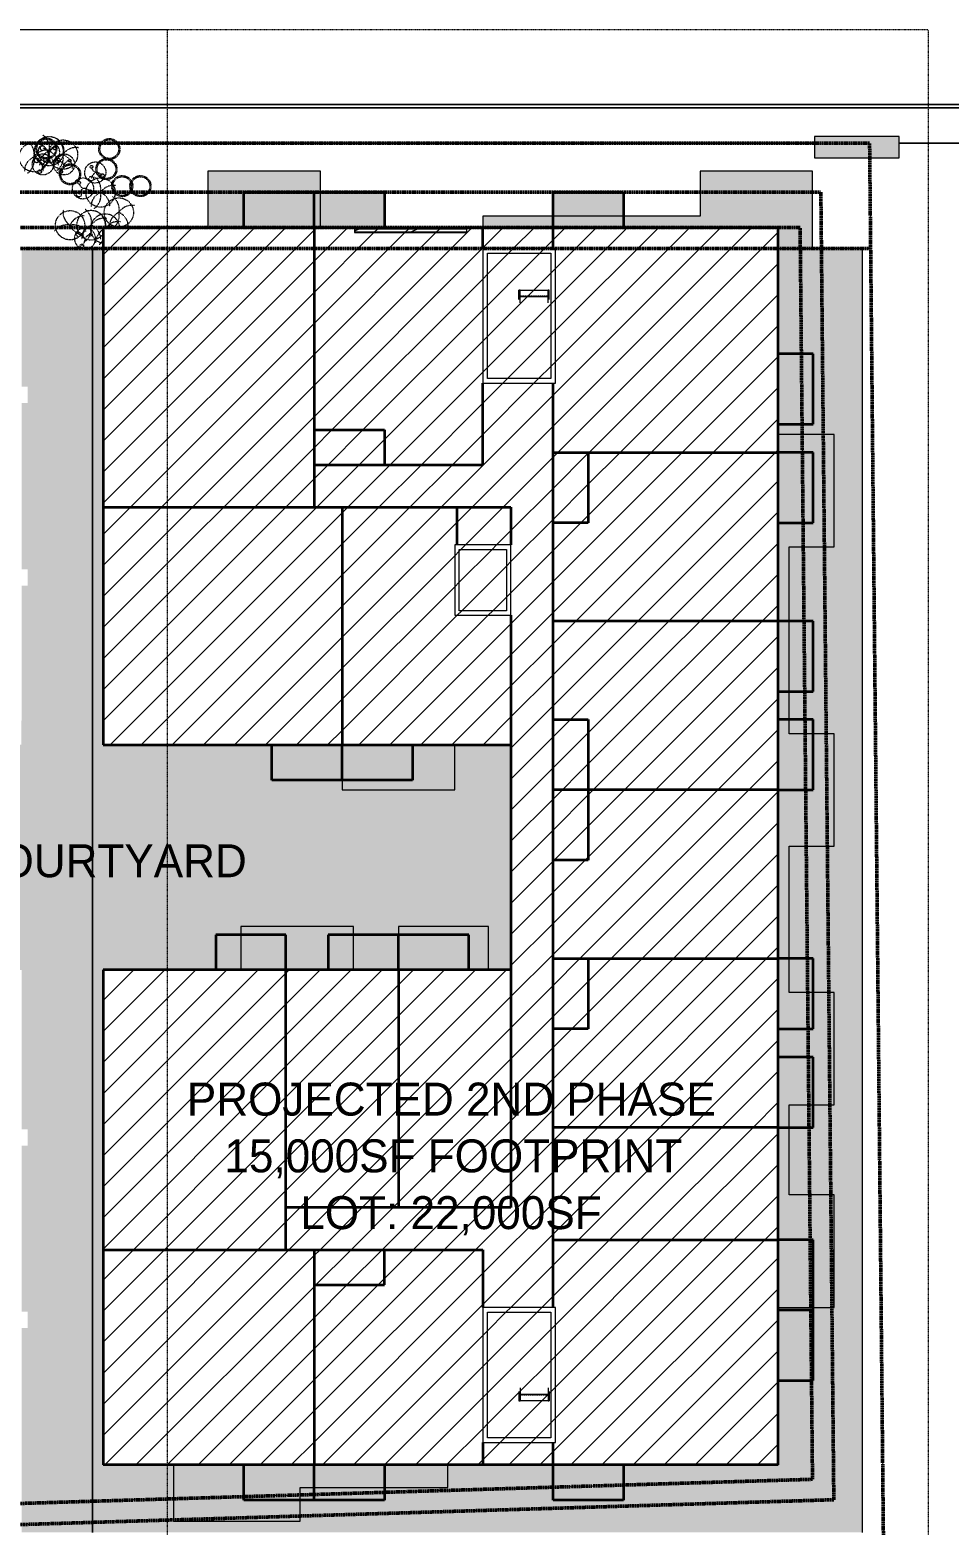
# Model space of a CAD drawing. Header units: inches. Extents: x -9418 to 110693, y 8585 to 209374.
# Drawn here: x -2048 to -479, y 9910 to 12462 of the extents above; entities that cross this region are included whole.
import ezdxf

# ---------------------------------------------------------------- set-up
doc = ezdxf.new("R2010")
doc.units = ezdxf.units.IN
doc.header["$MEASUREMENT"] = 0
for name, pattern in [('Aligning Line 1_8_', [0.25, 0.125, -0.125]), ('Dash_2_', [0.25, 0.125, -0.125]), ('Double Dash 3_8_', [1, 0.375, -0.125, 0.125, -0.125, 0.125, -0.125]), ('Overhead 1_16_', [0.101562, 0.0625, -0.039062])]:
    doc.linetypes.add(name, pattern=pattern)
for name, color, linetype, lineweight in [('0-1', 7, 'Continuous', 5), ('0-2', 253, 'Continuous', 9), ('A-ANNO-NOTE', 131, 'Continuous', 9), ('A-AREA-1', 250, 'Continuous', 35), ('A-AREA-PATT-1', 7, 'Continuous', 9), ('A-DETL-GENF-1', 7, 'Continuous', 9), ('A-DETL-GENF-HDLN-1', 253, 'Dash_2_', 9), ('A-DETL-WIDE', 214, 'Continuous', 15), ('A-FLOR', 192, 'Continuous', 9), ('A-FLOR-1', 192, 'Continuous', 5), ('A-WALL', 113, 'Continuous', 9), ('A-WALL-1', 113, 'Continuous', 15), ('A-WALL-PATT-3', 111, 'Continuous', 9), ('C-PROP-LINE', 91, 'Double Dash 3_8_', 50), ('C-TOPO', 7, 'Continuous', 9), ('G-ANNO-SYMB', 111, 'Aligning Line 1_8_', 9), ('G-ANNO-SYMB-1', 147, 'Aligning Line 1_8_', 9), ('G-ANNO-TEXT-1', 147, 'Continuous', 20), ('S-STRS', 31, 'Continuous', 9), ('S-STRS-1', 31, 'Overhead 1_16_', 9)]:
    doc.layers.add(name, color=color, linetype=linetype, lineweight=lineweight)
doc.styles.add('Century Gothic', font='ufonts.com_century-gothic.ttf', dxfattribs={"height": 56.25})
pattern_1 = [(45, (0, 0), (-26.5165, 26.5165), [])]

# ---------------------------------------------------------------- blocks, each defined once
blk = doc.blocks.new('yew 26768 - yew 26768-1276663-SITE PLAN - TOPO WITH IMAGERY')
at = {"layer": 'A-DETL-GENF-HDLN-1'}
for radius in [18, 16]:
    blk.add_circle((0, 0), radius, dxfattribs=at)
blk = doc.blocks.new('fountain grass 26747 - fountain grass 26747-V28-SITE PLAN - TOPO WITH IMAGERY')
at = {"layer": 'A-DETL-GENF-HDLN-1'}
for centre, radius, start, end in [((-25.6, 5.7), 26.2, 347.4534, 54.5466), ((0, 0), 25, 360, 326.1897), ((22.1, -14.1), 26.2, 80.4534, 147.5466), ((10, -24.2), 26.2, 112.4534, 179.5466), ((-25.6, -5.7), 26.2, 305.4534, 12.5466), ((-10, -24.2), 26.2, 0.4534, 67.5466), ((0, 0), 25, 351.1255, 360)]:
    blk.add_arc(centre, radius, start, end, dxfattribs=at)
blk = doc.blocks.new('fountain grass 26747 - fountain grass 26747-V29-SITE PLAN - TOPO WITH IMAGERY')
at = {"layer": 'A-DETL-GENF-HDLN-1'}
blk.add_circle((0, 0), 25, dxfattribs=at)
for centre, start, end in [((-25.6, 5.7), 347.4534, 54.5466), ((22.1, -14.1), 80.4534, 147.5466), ((10, -24.2), 112.4534, 179.5466), ((-25.6, -5.7), 310.1806, 12.5466), ((-10, -24.2), 0.4534, 67.5466)]:
    blk.add_arc(centre, 26.2, start, end, dxfattribs=at)
blk = doc.blocks.new('fountain grass 26747 - fountain grass 26747-1276659-SITE PLAN - TOPO WITH IMAGERY')
at = {"layer": 'A-DETL-GENF-HDLN-1'}
blk.add_circle((0, 0), 25, dxfattribs=at)
for centre, start, end in [((-25.6, 5.7), 347.4534, 54.5466), ((22.1, -14.1), 80.4534, 147.5466), ((10, -24.2), 112.4534, 179.5466), ((-25.6, -5.7), 305.4534, 12.5466), ((-10, -24.2), 0.4534, 67.5466)]:
    blk.add_arc(centre, 26.2, start, end, dxfattribs=at)
blk = doc.blocks.new('lupin 26755 - lupin 26755-V30-SITE PLAN - TOPO WITH IMAGERY')
at = {"layer": 'A-DETL-GENF-HDLN-1'}
for centre, radius in [((-10.5, 6.9), 4), ((9.7, 6.6), 2.39), ((-5.4, -12.3), 3)]:
    blk.add_circle(centre, radius, dxfattribs=at)
for centre, radius, start, end in [((0, 0), 18, 360, 256.5297), ((-13.6, -9.9), 16.8, 36.0514, 77.9486), ((15.4, -10.2), 18.5, 111.6663, 146.3337), ((-12.1, -1.5), 12.2, 300.9755, 7.1395), ((0, 0), 18, 283.8552, 360)]:
    blk.add_arc(centre, radius, start, end, dxfattribs=at)
blk = doc.blocks.new('fountain grass 26747 - fountain grass 26747-V31-SITE PLAN - TOPO WITH IMAGERY')
at = {"layer": 'A-DETL-GENF-HDLN-1'}
for centre, radius, start, end in [((-25.6, 5.7), 26.2, 352.1026, 54.5466), ((0, 0), 25, 4.992, 262.2193), ((22.1, -14.1), 26.2, 80.4534, 141.1246), ((10, -24.2), 26.2, 121.2871, 179.5466), ((-25.6, -5.7), 26.2, 305.4534, 327.8178)]:
    blk.add_arc(centre, radius, start, end, dxfattribs=at)
blk = doc.blocks.new('lupin 26755 - lupin 26755-1276655-SITE PLAN - TOPO WITH IMAGERY')
at = {"layer": 'A-DETL-GENF-HDLN-1'}
for centre, radius in [((0, 0), 18), ((-10.5, 6.9), 4), ((9.7, 6.6), 2.39), ((-5.4, -12.3), 3)]:
    blk.add_circle(centre, radius, dxfattribs=at)
for centre, radius, start, end in [((-13.6, -9.9), 16.8, 36.0514, 77.9486), ((15.4, -10.2), 18.5, 111.6663, 146.3337), ((-12.1, -1.5), 12.2, 300.9755, 7.1395)]:
    blk.add_arc(centre, radius, start, end, dxfattribs=at)
blk = doc.blocks.new('1750 Ox - Topography_rvt-1-SITE PLAN - TOPO WITH IMAGERY')
at = {"layer": 'C-TOPO'}
for p, q in [((-2297.1, 12328.6), (-1835.7, 12328.6)), ((-1835.7, 12328.6), (-2297.1, 12328.6)), ((-1835.5, 12334.6), (-2295.5, 12334.6)), ((-2295.5, 12334.6), (-1835.5, 12334.6)), ((-1835.7, 12328.6), (-1566.7, 12328.6)), ((-1566.7, 12328.6), (-1835.7, 12328.6)), ((-1567.3, 12334.6), (-1835.5, 12334.6)), ((-1835.5, 12334.6), (-1567.3, 12334.6)), ((-1368.9, 12334.6), (-1567.3, 12334.6)), ((-1567.3, 12334.6), (-1368.9, 12334.6)), ((-1566.7, 12328.6), (-1367.7, 12328.6)), ((-1367.7, 12328.6), (-1566.7, 12328.6)), ((-1319.5, 12334.6), (-1368.9, 12334.6)), ((-1368.9, 12334.6), (-1319.5, 12334.6)), ((-1367.7, 12328.6), (-1318.9, 12328.6)), ((-1318.9, 12328.6), (-1367.7, 12328.6)), ((-793.4, 12334.6), (-1319.5, 12334.6)), ((-1319.5, 12334.6), (-793.4, 12334.6)), ((-1318.9, 12328.6), (-791.3, 12328.6)), ((-791.3, 12328.6), (-1318.9, 12328.6)), ((-638.4, 12334.6), (-793.4, 12334.6)), ((-793.4, 12334.6), (-638.4, 12334.6)), ((-791.3, 12328.6), (-639, 12328.6)), ((-639, 12328.6), (-791.3, 12328.6)), ((-639, 12328.6), (-608.7, 12328.6)), ((-608.7, 12328.6), (-639, 12328.6)), ((-607.5, 12334.6), (-638.4, 12334.6)), ((-638.4, 12334.6), (-607.5, 12334.6)), ((-608.7, 12328.6), (-189.4, 12328.6)), ((-189.4, 12328.6), (-608.7, 12328.6)), ((-189.2, 12334.6), (-607.5, 12334.6)), ((-607.5, 12334.6), (-189.2, 12334.6)), ((-1837.6, 12268.6), (-2313.1, 12268.6)), ((-2313.1, 12268.6), (-1837.6, 12268.6)), ((-1560.4, 12268.6), (-1837.6, 12268.6)), ((-1837.6, 12268.6), (-1560.4, 12268.6)), ((-1355.3, 12268.6), (-1560.4, 12268.6)), ((-1560.4, 12268.6), (-1355.3, 12268.6)), ((-1313.5, 12268.6), (-1355.3, 12268.6)), ((-1355.3, 12268.6), (-1313.5, 12268.6)), ((-770.5, 12268.6), (-1313.5, 12268.6)), ((-1313.5, 12268.6), (-770.5, 12268.6)), ((-708.3, 12268.6), (-770.5, 12268.6)), ((-770.5, 12268.6), (-708.3, 12268.6)), ((-190.7, 12268.6), (-564.3, 12268.6)), ((-564.3, 12268.6), (-190.7, 12268.6))]:
    blk.add_line(p, q, dxfattribs=at)
at = {"layer": '0-2'}
for name, p in [('fountain grass 26747 - fountain grass 26747-1276659-SITE PLAN - TOPO WITH IMAGERY', (-2015, 12254.8)), ('yew 26768 - yew 26768-1276663-SITE PLAN - TOPO WITH IMAGERY', (-2019.8, 12259.3)), ('fountain grass 26747 - fountain grass 26747-1276659-SITE PLAN - TOPO WITH IMAGERY', (-1991.3, 12248.9)), ('yew 26768 - yew 26768-1276663-SITE PLAN - TOPO WITH IMAGERY', (-1912.2, 12258.3)), ('fountain grass 26747 - fountain grass 26747-1276659-SITE PLAN - TOPO WITH IMAGERY', (-2041.1, 12244.5)), ('lupin 26755 - lupin 26755-1276655-SITE PLAN - TOPO WITH IMAGERY', (-2025.7, 12232.1)), ('lupin 26755 - lupin 26755-1276655-SITE PLAN - TOPO WITH IMAGERY', (-2015.4, 12252.9)), ('lupin 26755 - lupin 26755-1276655-SITE PLAN - TOPO WITH IMAGERY', (-1989.7, 12232.1)), ('yew 26768 - yew 26768-1276663-SITE PLAN - TOPO WITH IMAGERY', (-1917.2, 12224.1)), ('fountain grass 26747 - fountain grass 26747-1276659-SITE PLAN - TOPO WITH IMAGERY', (-1927.3, 12184.2)), ('yew 26768 - yew 26768-1276663-SITE PLAN - TOPO WITH IMAGERY', (-1890.2, 12195.1)), ('yew 26768 - yew 26768-1276663-SITE PLAN - TOPO WITH IMAGERY', (-1859.2, 12195.1)), ('fountain grass 26747 - fountain grass 26747-V29-SITE PLAN - TOPO WITH IMAGERY', (-1896, 12150.1)), ('fountain grass 26747 - fountain grass 26747-V28-SITE PLAN - TOPO WITH IMAGERY', (-1943.1, 12128.3)), ('fountain grass 26747 - fountain grass 26747-V31-SITE PLAN - TOPO WITH IMAGERY', (-1919.4, 12122.5)), ('lupin 26755 - lupin 26755-V30-SITE PLAN - TOPO WITH IMAGERY', (-1953.8, 12105.7))]:
    blk.add_blockref(name, p, dxfattribs=at)
at = {"layer": '0-2', "rotation": 90}
for name, p in [('yew 26768 - yew 26768-1276663-SITE PLAN - TOPO WITH IMAGERY', (-1979.2, 12215.2)), ('lupin 26755 - lupin 26755-1276655-SITE PLAN - TOPO WITH IMAGERY', (-1936.2, 12218.4)), ('lupin 26755 - lupin 26755-1276655-SITE PLAN - TOPO WITH IMAGERY', (-1957.2, 12191.1)), ('fountain grass 26747 - fountain grass 26747-1276659-SITE PLAN - TOPO WITH IMAGERY', (-1979.2, 12128.3))]:
    blk.add_blockref(name, p, dxfattribs=at)
blk = doc.blocks.new('1750 Ox - 2nd Phase_rvt-1-SITE PLAN - TOPO WITH IMAGERY')
at = {"layer": 'A-AREA-PATT-1'}
for points in [[(-1495.6, 12124.6), (-1442.7, 12124.6), (-1442.7, 12184.6), (-1562.7, 12184.6), (-1562.7, 12124.6), (-1540.4, 12124.6)], [(-1050.9, 12124.6), (-1034.7, 12124.6), (-1034.7, 12184.6), (-1154.7, 12184.6), (-1154.7, 12124.6)], [(-770.7, 11620.6), (-710.7, 11620.6), (-710.7, 11740.6), (-770.7, 11740.6), (-770.7, 11645.5)], [(-713.4, 11164.6), (-710.7, 11164.6), (-710.7, 11284.6), (-770.7, 11284.6), (-770.7, 11164.6), (-751.7, 11164.6)], [(-1514.7, 11181.4), (-1394.7, 11181.4), (-1394.7, 11241.4), (-1514.7, 11241.4)], [(-1538.7, 10857.4), (-1418.7, 10857.4), (-1418.7, 10917.4), (-1538.7, 10917.4), (-1538.7, 10906.3)], [(-757.8, 10588.6), (-710.7, 10588.6), (-710.7, 10708.6), (-770.7, 10708.6), (-770.7, 10588.6), (-759.2, 10588.6)], [(-710.7, 10156.6), (-710.7, 10276.6), (-770.7, 10276.6), (-770.7, 10156.6), (-751.7, 10156.6)], [(-1533.5, 9952.6), (-1442.7, 9952.6), (-1442.7, 10012.6), (-1562.7, 10012.6), (-1562.7, 9952.6)]]:
    blk.add_hatch(color=256, dxfattribs=at).paths.add_polyline_path(points, flags=0)
at = {"layer": 'A-FLOR-1'}
h = blk.add_hatch(color=256, dxfattribs=at)
h.paths.add_polyline_path([(-1802.7, 9916.4), (-1586.7, 9916.4), (-1586.7, 9974.2), (-1562.7, 9974.2), (-1562.7, 10012.6), (-1802.7, 10012.6), (-1802.7, 9974.2)], flags=0)
h.paths.add_polyline_path([(-1442.7, 9974.2), (-1334.3, 9974.2), (-1334.3, 10012.6), (-1442.7, 10012.6)], flags=0)
h.paths.add_polyline_path([(-770.7, 10281.4), (-674.9, 10281.4), (-674.9, 10473.4), (-751.7, 10473.4), (-751.7, 10588.6), (-770.7, 10588.6), (-770.7, 10396.6)], flags=0)
h.paths.add_polyline_path([(-710.7, 10627), (-674.9, 10627), (-674.9, 10819), (-751.7, 10819), (-751.7, 11068.4), (-674.9, 11068.4), (-674.9, 11260.4), (-710.7, 11260.4), (-710.7, 11164.6), (-770.7, 11164.6), (-770.7, 10708.6), (-710.7, 10708.6)], flags=0)
h.paths.add_polyline_path([(-1418.7, 10857.4), (-1265.1, 10857.4), (-1265.1, 10931.7), (-1418.7, 10931.7), (-1418.7, 10917.4)], flags=0)
h.paths.add_polyline_path([(-1610.7, 10857.4), (-1538.7, 10857.4), (-1538.7, 10917.4), (-1495.5, 10917.4), (-1495.5, 10931.7), (-1687.5, 10931.7), (-1687.5, 10857.4), (-1622.1, 10857.4)], flags=0)
h.paths.add_polyline_path([(-1514.7, 11164.6), (-1322.7, 11164.6), (-1322.7, 11241.4), (-1394.7, 11241.4), (-1394.7, 11181.4), (-1514.7, 11181.4), (-1514.7, 11176.4)], flags=0)
h.paths.add_polyline_path([(-751.7, 11284.6), (-751.7, 11579.2), (-674.9, 11579.2), (-674.9, 11771.2), (-770.7, 11771.2), (-770.7, 11740.6), (-710.7, 11740.6), (-710.7, 11620.6), (-770.7, 11620.6), (-770.7, 11284.6), (-754.3, 11284.6)], flags=0)
h.paths.add_polyline_path([(-770.7, 12088.6), (-711.9, 12088.6), (-711.9, 12220.4), (-903.9, 12220.4), (-903.9, 12143.6), (-1034.7, 12143.6), (-1034.7, 12124.6), (-770.7, 12124.6), (-770.7, 12105.4)], flags=0)
h.paths.add_polyline_path([(-1562.7, 12124.6), (-1562.7, 12184.6), (-1551.9, 12184.6), (-1551.9, 12220.4), (-1743.9, 12220.4), (-1743.9, 12124.6), (-1604.4, 12124.6)], flags=0)
h.paths.add_polyline_path([(-1274.7, 12124.6), (-1154.7, 12124.6), (-1154.7, 12143.6), (-1274.7, 12143.6)], flags=0)
blk.add_hatch(color=256, dxfattribs=at).paths.add_polyline_path([(-1909.1, 9897.4), (-626.7, 9897.4), (-626.7, 12088.6), (-770.7, 12088.6), (-770.7, 11771.2), (-674.9, 11771.2), (-674.9, 11579.2), (-751.7, 11579.2), (-751.7, 11284.6), (-710.7, 11284.6), (-710.7, 11260.4), (-674.9, 11260.4), (-674.9, 11068.4), (-751.7, 11068.4), (-751.7, 10819), (-674.9, 10819), (-674.9, 10627), (-710.7, 10627), (-710.7, 10588.6), (-751.7, 10588.6), (-751.7, 10473.4), (-674.9, 10473.4), (-674.9, 10281.4), (-770.7, 10281.4), (-770.7, 10276.6), (-710.7, 10276.6), (-710.7, 10156.6), (-770.7, 10156.6), (-770.7, 10012.6), (-1334.3, 10012.6), (-1334.3, 9974.2), (-1442.7, 9974.2), (-1442.7, 9952.6), (-1562.7, 9952.6), (-1562.7, 9974.2), (-1586.7, 9974.2), (-1586.7, 9916.4), (-1802.7, 9916.4), (-1802.7, 10012.6), (-1922.7, 10012.6), (-1922.7, 10857.4), (-1687.5, 10857.4), (-1687.5, 10931.7), (-1495.5, 10931.7), (-1495.5, 10917.4), (-1418.7, 10917.4), (-1418.7, 10931.7), (-1265.1, 10931.7), (-1265.1, 10857.4), (-1226.7, 10857.4), (-1226.7, 11241.4), (-1322.7, 11241.4), (-1322.7, 11164.6), (-1514.7, 11164.6), (-1514.7, 11241.4), (-1922.7, 11241.4), (-1922.7, 12088.6), (-1941.2, 12088.6), (-1941.2, 9897.4), (-1922.7, 9897.4)], flags=0)
at = {"layer": 'A-AREA-1'}
for p, q in [((-1682.7, 12184.6), (-1562.7, 12184.6)), ((-1682.7, 12124.6), (-1682.7, 12184.6)), ((-1562.7, 12184.6), (-1442.7, 12184.6)), ((-1562.7, 12124.6), (-1562.7, 12184.6)), ((-1442.7, 12184.6), (-1442.7, 12124.6)), ((-1154.7, 12184.6), (-1034.7, 12184.6)), ((-1154.7, 12124.6), (-1154.7, 12184.6)), ((-1034.7, 12184.6), (-1034.7, 12124.6)), ((-1922.7, 12124.6), (-1493.5, 12124.6)), ((-1922.7, 12124.6), (-1922.7, 11241.4)), ((-1562.7, 12124.6), (-1562.7, 11647)), ((-1301.9, 12124.6), (-770.7, 12124.6)), ((-1274.7, 12088.6), (-1274.7, 12124.6)), ((-1274.7, 12088.6), (-1274.7, 12124.6)), ((-1154.7, 12088.6), (-1154.7, 12124.6)), ((-770.7, 10012.6), (-770.7, 12124.6)), ((-710.7, 11908.6), (-770.7, 11908.6)), ((-710.7, 11788.6), (-710.7, 11908.6)), ((-1274.7, 11740.6), (-1274.7, 11858.6)), ((-1274.7, 11719), (-1274.7, 11858.6)), ((-1154.7, 10281), (-1154.7, 11858.6)), ((-1562.7, 11779), (-1442.7, 11779)), ((-1442.7, 11779), (-1442.7, 11719)), ((-770.7, 11788.6), (-710.7, 11788.6)), ((-1154.7, 11740.6), (-1094.7, 11740.6)), ((-1154.7, 11740.6), (-770.7, 11740.6)), ((-1094.7, 11740.6), (-1094.7, 11620.6)), ((-710.7, 11740.6), (-770.7, 11740.6)), ((-710.7, 11620.6), (-710.7, 11740.6)), ((-1274.7, 11719), (-1562.7, 11719)), ((-1922.7, 11647), (-1226.7, 11647)), ((-1514.7, 11647), (-1514.7, 11241.4)), ((-1318.9, 11647), (-1318.9, 11582.6)), ((-1226.7, 11647), (-1226.7, 11582.6)), ((-1094.7, 11620.6), (-1154.7, 11620.6)), ((-770.7, 11620.6), (-710.7, 11620.6)), ((-1226.7, 11462.6), (-1226.7, 10451.8)), ((-770.7, 11452.6), (-1154.7, 11452.6)), ((-710.7, 11452.6), (-770.7, 11452.6)), ((-710.7, 11332.6), (-710.7, 11452.6)), ((-770.7, 11332.6), (-710.7, 11332.6)), ((-1154.7, 11284.6), (-1094.7, 11284.6)), ((-1094.7, 11284.6), (-1094.7, 11164.6)), ((-710.7, 11284.6), (-770.7, 11284.6)), ((-710.7, 11164.6), (-710.7, 11284.6)), ((-1922.7, 11241.4), (-1226.7, 11241.4)), ((-1634.7, 11181.4), (-1634.7, 11241.4)), ((-1514.7, 11181.4), (-1514.7, 11241.4)), ((-1394.7, 11241.4), (-1394.7, 11181.4)), ((-1514.7, 11181.4), (-1634.7, 11181.4)), ((-1394.7, 11181.4), (-1514.7, 11181.4)), ((-1094.7, 11164.6), (-1154.7, 11164.6)), ((-770.7, 11164.6), (-1154.7, 11164.6)), ((-1094.7, 11164.6), (-1094.7, 11044.6)), ((-770.7, 11164.6), (-710.7, 11164.6)), ((-1094.7, 11044.6), (-1154.7, 11044.6)), ((-1730.7, 10917.4), (-1730.7, 10857.4)), ((-1610.7, 10917.4), (-1730.7, 10917.4)), ((-1610.7, 10857.4), (-1610.7, 10917.4)), ((-1538.7, 10917.4), (-1538.7, 10857.4)), ((-1418.7, 10917.4), (-1538.7, 10917.4)), ((-1298.7, 10917.4), (-1418.7, 10917.4)), ((-1418.7, 10857.4), (-1418.7, 10917.4)), ((-1298.7, 10857.4), (-1298.7, 10917.4)), ((-1154.7, 10876.6), (-1094.7, 10876.6)), ((-1154.7, 10876.6), (-770.7, 10876.6)), ((-1094.7, 10876.6), (-1094.7, 10756.6)), ((-710.7, 10876.6), (-770.7, 10876.6)), ((-710.7, 10756.6), (-710.7, 10876.6)), ((-1226.7, 10857.4), (-1922.7, 10857.4)), ((-1922.7, 10857.4), (-1922.7, 10012.6)), ((-1610.7, 10379.8), (-1610.7, 10857.4)), ((-1418.7, 10857.4), (-1418.7, 10451.8)), ((-1094.7, 10756.6), (-1154.7, 10756.6)), ((-770.7, 10756.6), (-710.7, 10756.6)), ((-710.7, 10708.6), (-770.7, 10708.6)), ((-710.7, 10588.6), (-710.7, 10708.6)), ((-770.7, 10588.6), (-1154.7, 10588.6)), ((-770.7, 10588.6), (-710.7, 10588.6)), ((-1226.7, 10451.8), (-1610.7, 10451.8)), ((-1154.7, 10396.6), (-770.7, 10396.6)), ((-710.7, 10396.6), (-770.7, 10396.6)), ((-710.7, 10276.6), (-710.7, 10396.6)), ((-1922.7, 10379.8), (-1274.7, 10379.8)), ((-1562.7, 10379.8), (-1562.7, 10012.6)), ((-1442.7, 10319.8), (-1442.7, 10379.8)), ((-1274.7, 10379.8), (-1274.7, 10281)), ((-1562.7, 10319.8), (-1442.7, 10319.8)), ((-710.7, 10276.6), (-770.7, 10276.6)), ((-710.7, 10156.6), (-710.7, 10276.6)), ((-770.7, 10156.6), (-710.7, 10156.6)), ((-1274.7, 10051), (-1274.7, 10012.6)), ((-1154.7, 10012.6), (-1154.7, 10051)), ((-770.7, 10012.6), (-1922.7, 10012.6)), ((-1682.7, 9952.6), (-1682.7, 10012.6)), ((-1562.7, 9952.6), (-1562.7, 10012.6)), ((-1442.7, 10012.6), (-1442.7, 9952.6)), ((-1154.7, 9952.6), (-1154.7, 10012.6)), ((-1034.7, 10012.6), (-1034.7, 9952.6)), ((-1562.7, 9952.6), (-1682.7, 9952.6)), ((-1442.7, 9952.6), (-1562.7, 9952.6)), ((-1034.7, 9952.6), (-1154.7, 9952.6))]:
    blk.add_line(p, q, dxfattribs=at)
at = {"layer": 'A-FLOR'}
for p, q in [((-1551.9, 12220.4), (-1743.9, 12220.4)), ((-1743.9, 12220.4), (-1743.9, 12124.6)), ((-1551.9, 12124.6), (-1551.9, 12220.4)), ((-711.9, 12220.4), (-903.9, 12220.4)), ((-903.9, 12220.4), (-903.9, 12143.6)), ((-711.9, 12088.6), (-711.9, 12220.4)), ((-1493.5, 12124.6), (-1922.7, 12124.6)), ((-1922.7, 12124.6), (-1922.7, 11241.4)), ((-770.7, 12124.6), (-1301.9, 12124.6)), ((-903.9, 12143.6), (-1274.7, 12143.6)), ((-1274.7, 12143.6), (-1274.7, 12124.6)), ((-770.7, 10012.6), (-770.7, 12124.6)), ((-1922.7, 12088.6), (-1941.2, 12088.6)), ((-1941.2, 12088.6), (-1941.2, 9897.4)), ((-770.7, 12088.6), (-711.9, 12088.6)), ((-626.7, 12088.6), (-711.9, 12088.6)), ((-626.7, 9897.4), (-626.7, 12088.6)), ((-674.9, 11771.2), (-770.7, 11771.2)), ((-674.9, 11579.2), (-674.9, 11771.2)), ((-751.7, 11260.4), (-751.7, 11579.2)), ((-751.7, 11579.2), (-674.9, 11579.2)), ((-674.9, 11260.4), (-751.7, 11260.4)), ((-674.9, 11068.4), (-674.9, 11260.4)), ((-1922.7, 11241.4), (-1226.7, 11241.4)), ((-1514.7, 11241.4), (-1514.7, 11164.6)), ((-1322.7, 11164.6), (-1322.7, 11241.4)), ((-1226.7, 11241.4), (-1226.7, 10857.4)), ((-1514.7, 11164.6), (-1322.7, 11164.6)), ((-751.7, 10819), (-751.7, 11068.4)), ((-751.7, 11068.4), (-674.9, 11068.4)), ((-1495.5, 10931.7), (-1687.5, 10931.7)), ((-1687.5, 10931.7), (-1687.5, 10857.4)), ((-1495.5, 10857.4), (-1495.5, 10931.7)), ((-1265.1, 10931.7), (-1418.7, 10931.7)), ((-1418.7, 10931.7), (-1418.7, 10857.4)), ((-1265.1, 10857.4), (-1265.1, 10931.7)), ((-1226.7, 10857.4), (-1922.7, 10857.4)), ((-1922.7, 10857.4), (-1922.7, 10012.6)), ((-674.9, 10819), (-751.7, 10819)), ((-674.9, 10627), (-674.9, 10819)), ((-751.7, 10473.4), (-751.7, 10627)), ((-751.7, 10627), (-674.9, 10627)), ((-674.9, 10473.4), (-751.7, 10473.4)), ((-674.9, 10281.4), (-674.9, 10473.4)), ((-770.7, 10281.4), (-674.9, 10281.4)), ((-1922.7, 10012.6), (-770.7, 10012.6)), ((-1802.7, 10012.6), (-1802.7, 9916.4)), ((-1334.3, 9974.2), (-1334.3, 10012.6)), ((-1586.7, 9916.4), (-1586.7, 9974.2)), ((-1586.7, 9974.2), (-1334.3, 9974.2)), ((-1802.7, 9916.4), (-1586.7, 9916.4))]:
    blk.add_line(p, q, dxfattribs=at)
at = {"layer": 'A-WALL-1'}
for p, q in [((-1150.7, 12088.6), (-1274.7, 12088.6)), ((-1274.7, 12088.6), (-1274.7, 12080.6)), ((-1274.7, 12080.6), (-1274.7, 11858.6)), ((-1266.7, 12080.6), (-1158.7, 12080.6)), ((-1266.7, 11866.6), (-1266.7, 12080.6)), ((-1158.7, 12080.6), (-1158.7, 11866.6)), ((-1150.7, 12080.6), (-1150.7, 12088.6)), ((-1150.7, 11866.6), (-1150.7, 12080.6)), ((-1158.7, 11866.6), (-1266.7, 11866.6)), ((-1150.7, 11858.6), (-1150.7, 11866.6)), ((-1274.7, 11858.6), (-1266.7, 11858.6)), ((-1266.7, 11858.6), (-1150.7, 11858.6)), ((-1226.7, 11582.6), (-1322.7, 11582.6)), ((-1322.7, 11582.6), (-1322.7, 11575)), ((-1322.7, 11575), (-1322.7, 11470.2)), ((-1315.1, 11575), (-1234.3, 11575)), ((-1315.1, 11470.2), (-1315.1, 11575)), ((-1234.3, 11575), (-1234.3, 11470.2)), ((-1226.7, 11575), (-1226.7, 11582.6)), ((-1226.7, 11462.6), (-1226.7, 11575)), ((-1322.7, 11470.2), (-1322.7, 11462.6)), ((-1322.7, 11462.6), (-1234.3, 11462.6)), ((-1234.3, 11470.2), (-1315.1, 11470.2)), ((-1234.3, 11462.6), (-1226.7, 11462.6)), ((-1274.7, 10281), (-1274.7, 10059)), ((-1266.7, 10281), (-1274.7, 10281)), ((-1150.7, 10281), (-1266.7, 10281)), ((-1266.7, 10059), (-1266.7, 10273)), ((-1266.7, 10273), (-1158.7, 10273)), ((-1158.7, 10273), (-1158.7, 10059)), ((-1150.7, 10273), (-1150.7, 10281)), ((-1150.7, 10059), (-1150.7, 10273)), ((-1274.7, 10059), (-1274.7, 10051)), ((-1158.7, 10059), (-1266.7, 10059)), ((-1150.7, 10051), (-1150.7, 10059)), ((-1274.7, 10051), (-1150.7, 10051))]:
    blk.add_line(p, q, dxfattribs=at)
at = {"layer": 'S-STRS'}
for p, q in [((-1211.2, 12017.8), (-1213.2, 12017.8)), ((-1213.2, 12001.8), (-1213.2, 12017.8)), ((-1211.2, 12006.8), (-1211.2, 12017.8)), ((-1211.2, 12017.8), (-1163.2, 12017.8)), ((-1211.2, 11995.8), (-1211.2, 12006.8)), ((-1211.2, 12006.8), (-1163.2, 12006.8)), ((-1161.2, 12017.8), (-1163.2, 12017.8)), ((-1163.2, 12006.8), (-1163.2, 12017.8)), ((-1163.2, 11995.8), (-1163.2, 12006.8)), ((-1161.2, 12001.8), (-1161.2, 12017.8)), ((-1213.2, 10137.8), (-1213.2, 10121.8)), ((-1211.2, 10143.8), (-1211.2, 10132.8)), ((-1211.2, 10132.8), (-1211.2, 10121.8)), ((-1163.2, 10132.8), (-1211.2, 10132.8)), ((-1163.2, 10143.8), (-1163.2, 10132.8)), ((-1163.2, 10132.8), (-1163.2, 10121.8)), ((-1161.2, 10137.8), (-1161.2, 10121.8)), ((-1213.2, 10121.8), (-1211.2, 10121.8)), ((-1163.2, 10121.8), (-1211.2, 10121.8)), ((-1163.2, 10121.8), (-1161.2, 10121.8))]:
    blk.add_line(p, q, dxfattribs=at)
at = {"layer": 'S-STRS-1'}
for p, q in [((-1211.2, 12007.8), (-1163.2, 12007.8)), ((-1163.2, 10131.8), (-1211.2, 10131.8))]:
    blk.add_line(p, q, dxfattribs=at)
blk = doc.blocks.new('1750 Ox - Unit Layouts_rvt-1-SITE PLAN - TOPO WITH IMAGERY')
at = {"layer": 'G-ANNO-SYMB-1'}
for q in [(-4244.8, 12461.7), (-1813.5, 9706.2)]:
    blk.add_line((-1813.5, 12461.7), q, dxfattribs=at)
blk = doc.blocks.new('Family - ___-1749192-SITE PLAN - TOPO WITH IMAGERY')
at = {"layer": 'C-PROP-LINE'}
for p, q in [((-3990.8, 12268.6), (-614.5, 12268.6)), ((-3990.8, 12268.6), (-3986.6, 9768)), ((-614.5, 12268.6), (-590.8, 9871.7)), ((-3930.7, 12184.6), (-3926.7, 9853.8)), ((-3930.7, 12184.6), (-697.7, 12184.6)), ((-697.7, 12184.6), (-675.6, 9953.1)), ((-3870.6, 12124.6), (-3866.8, 9891.7)), ((-3870.6, 12124.6), (-733.1, 12124.6)), ((-733.1, 12124.6), (-712, 9988)), ((-3866.8, 9891.7), (-712, 9988)), ((-3926.7, 9853.8), (-675.6, 9953.1)), ((-3986.6, 9768), (-590.8, 9871.7))]:
    blk.add_line(p, q, dxfattribs=at)
blk = doc.blocks.new('Family - ___-1754402-SITE PLAN - TOPO WITH IMAGERY')
at = {"layer": 'C-PROP-LINE'}
for q in [(-614.5, 12088.6), (-3830.6, 9768.2)]:
    blk.add_line((-3834.5, 12088.6), q, dxfattribs=at)

msp = doc.modelspace()

# ---------------------------------------------------------------- hatches: boundary and pattern name
at = {"layer": 'A-DETL-GENF-1'}
h = msp.add_hatch(dxfattribs=at)
h.set_pattern_fill('FP_14', color=256, style=0, pattern_type=2)
h.set_pattern_definition(pattern_1)
h.paths.add_polyline_path([(-1922.7, 10012.6), (-1562.7, 10012.6), (-1562.7, 10379.8), (-1274.7, 10379.8), (-1274.7, 10281), (-1150.7, 10281), (-1150.7, 10051), (-1154.7, 10051), (-1154.7, 10012.6), (-770.7, 10012.6), (-770.7, 10396.6), (-1154.7, 10396.6), (-1154.7, 11740.6), (-770.7, 11740.6), (-770.7, 12124.6), (-1154.7, 12124.6), (-1154.7, 12088.6), (-1150.7, 12088.6), (-1150.7, 11858.6), (-1274.7, 11858.6), (-1274.7, 11719), (-1562.7, 11719), (-1562.7, 12124.6), (-1922.7, 12124.6), (-1922.7, 11241.4), (-1514.7, 11241.4), (-1514.7, 11647), (-1226.7, 11647), (-1226.7, 10451.8), (-1610.7, 10451.8), (-1610.7, 10857.4), (-1922.7, 10857.4), (-1922.7, 10042.6)], flags=0)
h = msp.add_hatch(dxfattribs=at)
h.set_pattern_fill('FP_14', color=256, style=0, pattern_type=2)
h.set_pattern_definition(pattern_1)
h.paths.add_polyline_path([(-1442.7, 10012.6), (-1274.7, 10012.6), (-1274.7, 10379.8), (-1442.7, 10379.8), (-1442.7, 10319.8), (-1562.7, 10319.8), (-1562.7, 10012.6)], flags=0)
h.paths.add_polyline_path([(-1154.7, 10588.6), (-770.7, 10588.6), (-770.7, 11740.6), (-1094.7, 11740.6), (-1094.7, 11620.6), (-1154.7, 11620.6), (-1154.7, 11284.6), (-1094.7, 11284.6), (-1094.7, 11044.6), (-1154.7, 11044.6), (-1154.7, 10876.6), (-1094.7, 10876.6), (-1094.7, 10756.6), (-1154.7, 10756.6), (-1154.7, 10724)], flags=0)
h.paths.add_polyline_path([(-1514.7, 11241.4), (-1226.7, 11241.4), (-1226.7, 11462.6), (-1322.7, 11462.6), (-1322.7, 11582.6), (-1318.9, 11582.6), (-1318.9, 11647), (-1514.7, 11647), (-1514.7, 11462.6)], flags=0)
h.paths.add_polyline_path([(-1315.1, 11719), (-1274.7, 11719), (-1274.7, 12124.6), (-1301.9, 12124.3), (-1301.9, 12115.7), (-1493.5, 12115.7), (-1493.5, 12124.6), (-1562.7, 12124.3), (-1562.7, 11779), (-1442.7, 11779), (-1442.7, 11719), (-1318.9, 11719)], flags=0)
h = msp.add_hatch(dxfattribs=at)
h.set_pattern_fill('FP_14', color=256, style=0, pattern_type=2)
h.set_pattern_definition(pattern_1)
h.paths.add_polyline_path([(-1301.9, 12124.3), (-1301.9, 12124.6), (-1493.5, 12124.3)], flags=0)
h = msp.add_hatch(dxfattribs=at)
h.set_pattern_fill('FP_14', color=256, style=0, pattern_type=2)
h.set_pattern_definition(pattern_1)
h.paths.add_polyline_path([(-1301.9, 12122.8), (-1301.9, 12124.3), (-1493.5, 12124.3), (-1493.5, 12122.8)], flags=0)
h = msp.add_hatch(dxfattribs=at)
h.set_pattern_fill('FP_14', color=256, style=0, pattern_type=2)
h.set_pattern_definition(pattern_1)
h.paths.add_polyline_path([(-1301.9, 12121.8), (-1301.9, 12122.8), (-1493.5, 12122.8), (-1493.5, 12121.8)], flags=0)
h = msp.add_hatch(dxfattribs=at)
h.set_pattern_fill('FP_14', color=256, style=0, pattern_type=2)
h.set_pattern_definition(pattern_1)
h.paths.add_polyline_path([(-1301.9, 12116.3), (-1301.9, 12121.8), (-1493.5, 12121.8), (-1493.5, 12116.3)], flags=0)
h = msp.add_hatch(dxfattribs=at)
h.set_pattern_fill('FP_14', color=256, style=0, pattern_type=2)
h.set_pattern_definition(pattern_1)
h.paths.add_polyline_path([(-1154.7, 10012.6), (-1154.7, 10051), (-1274.7, 10051), (-1274.7, 10012.6), (-1158.7, 10012.6)], flags=0)
h.paths.add_polyline_path([(-1274.7, 12088.6), (-1154.7, 12088.6), (-1154.7, 12124.6), (-1274.7, 12124.6), (-1274.7, 12090.6)], flags=0)
h = msp.add_hatch(dxfattribs=at)
h.set_pattern_fill('FP_14', color=256, style=0, pattern_type=2)
h.set_pattern_definition(pattern_1)
h.paths.add_polyline_path([(-1266.7, 10059), (-1158.7, 10059), (-1158.7, 10273), (-1266.7, 10273), (-1266.7, 10167)], flags=0)
h.paths.add_polyline_path([(-1161.2, 10121.8), (-1213.2, 10121.8), (-1213.2, 10137.8), (-1211.2, 10137.8), (-1211.2, 10132.8), (-1163.2, 10132.8), (-1163.2, 10137.8), (-1161.2, 10137.8)], flags=0)
h.paths.add_polyline_path([(-1442.7, 10319.8), (-1442.7, 10379.8), (-1562.7, 10379.8), (-1562.7, 10319.8)], flags=0)
h.paths.add_polyline_path([(-1094.7, 10756.6), (-1094.7, 10876.6), (-1154.7, 10876.6), (-1154.7, 10756.6)], flags=0)
h.paths.add_polyline_path([(-1153.7, 11044.6), (-1094.7, 11044.6), (-1094.7, 11284.6), (-1154.7, 11284.6), (-1154.7, 11044.6)], flags=0)
h.paths.add_polyline_path([(-1265.5, 11470.2), (-1234.3, 11470.2), (-1234.3, 11575), (-1315.1, 11575), (-1315.1, 11470.2)], flags=0)
h.paths.add_polyline_path([(-1226.7, 11582.6), (-1226.7, 11647), (-1318.9, 11647), (-1318.9, 11582.6), (-1231.2, 11582.6)], flags=0)
h.paths.add_polyline_path([(-1094.7, 11620.6), (-1094.7, 11740.6), (-1154.7, 11740.6), (-1154.7, 11620.6)], flags=0)
h.paths.add_polyline_path([(-1562.7, 11719), (-1442.7, 11719), (-1442.7, 11779), (-1562.7, 11779)], flags=0)
h.paths.add_polyline_path([(-1158.7, 11866.6), (-1158.7, 12080.6), (-1266.7, 12080.6), (-1266.7, 11866.6), (-1265.5, 11866.6)], flags=0)
h.paths.add_polyline_path([(-1163.2, 12001.8), (-1163.2, 12006.8), (-1211.2, 12006.8), (-1211.2, 12001.8), (-1213.2, 12001.8), (-1213.2, 12017.8), (-1161.2, 12017.8), (-1161.2, 12001.8)], flags=0)
h.paths.add_polyline_path([(-1493.5, 12115.7), (-1301.9, 12115.7), (-1301.9, 12116.3), (-1493.5, 12116.3)], flags=0)
h = msp.add_hatch(dxfattribs=at)
h.set_pattern_fill('FP_14', color=256, style=0, pattern_type=2)
h.set_pattern_definition(pattern_1)
h.paths.add_polyline_path([(-1266.7, 10051), (-1150.7, 10051), (-1150.7, 10281), (-1274.7, 10281), (-1274.7, 10051)], flags=0)
h.paths.add_polyline_path([(-1266.7, 10059), (-1266.7, 10273), (-1158.7, 10273), (-1158.7, 10059), (-1265.5, 10059)], flags=0)
h.paths.add_polyline_path([(-1226.7, 11462.6), (-1226.7, 11582.6), (-1322.7, 11582.6), (-1322.7, 11462.6), (-1234.3, 11462.6)], flags=0)
h.paths.add_polyline_path([(-1265.5, 11470.2), (-1315.1, 11470.2), (-1315.1, 11575), (-1234.3, 11575), (-1234.3, 11470.2)], flags=0)
h.paths.add_polyline_path([(-1150.7, 11858.6), (-1150.7, 12088.6), (-1274.7, 12088.6), (-1274.7, 11858.6), (-1158.7, 11858.6)], flags=0)
h.paths.add_polyline_path([(-1266.7, 11866.6), (-1266.7, 12080.6), (-1158.7, 12080.6), (-1158.7, 11866.6), (-1265.5, 11866.6)], flags=0)
h = msp.add_hatch(dxfattribs=at)
h.set_pattern_fill('FP_14', color=256, style=0, pattern_type=2)
h.set_pattern_definition(pattern_1)
h.paths.add_polyline_path([(-1161.2, 10121.8), (-1161.2, 10137.8), (-1163.2, 10137.8), (-1163.2, 10132.8), (-1211.2, 10132.8), (-1211.2, 10137.8), (-1213.2, 10137.8), (-1213.2, 10121.8), (-1163.2, 10121.8)], flags=0)
h.paths.add_polyline_path([(-1213.2, 12001.8), (-1211.2, 12001.8), (-1211.2, 12006.8), (-1163.2, 12006.8), (-1163.2, 12001.8), (-1161.2, 12001.8), (-1161.2, 12017.8), (-1213.2, 12017.8)], flags=0)
h = msp.add_hatch(dxfattribs=at)
h.set_pattern_fill('FP_14', color=256, style=0, pattern_type=2)
h.set_pattern_definition(pattern_1)
h.paths.add_polyline_path([(-1154.7, 10396.6), (-770.7, 10396.6), (-770.7, 10588.6), (-1154.7, 10588.6), (-1154.7, 10451.8)], flags=0)
h.paths.add_polyline_path([(-1274.7, 10451.8), (-1226.7, 10451.8), (-1226.7, 10857.4), (-1610.7, 10857.4), (-1610.7, 10451.8), (-1418.7, 10451.8)], flags=0)
at = {"layer": 'A-FLOR-1'}
msp.add_hatch(color=256, dxfattribs=at).paths.add_polyline_path([(-564.3, 12243.6), (-564.3, 12279.6), (-708.3, 12279.6), (-708.3, 12243.6), (-608.7, 12243.6)], flags=0)
h = msp.add_hatch(color=256, dxfattribs=at)
h.paths.add_polyline_path([(-2552.8, 9897.4), (-2253.9, 9897.4), (-2253.9, 9914.2), (-2330.3, 9914.2), (-2330.3, 9954.8), (-2561.1, 9954.8), (-2561.1, 9974.4), (-2637.9, 9974.4), (-2637.9, 9914.2), (-2752.7, 9914.2), (-2752.7, 9954.8), (-2945.1, 9954.8), (-2945.1, 9897.4), (-2660.1, 9897.4)], flags=0)
h.paths.add_polyline_path([(-3137.1, 9897.4), (-3137.1, 9954.8), (-3213.9, 9954.8), (-3213.9, 9914.2), (-3328.7, 9914.2), (-3328.7, 9954.8), (-3367.5, 9954.8), (-3367.5, 9974.4), (-3445.1, 9974.4), (-3445, 9968.2), (-3444.3, 9968.2), (-3444.3, 9914.2), (-3559.1, 9914.2), (-3559.1, 9968.2), (-3558.4, 9968.2), (-3558.4, 9974.4), (-3566.8, 9974.4), (-3566.8, 9963.6), (-3594.8, 9963.6), (-3594.8, 9974.4), (-3751.5, 9974.4), (-3751.5, 9897.4), (-3196.5, 9897.4)], flags=0)
h.paths.add_polyline_path([(-2061.9, 9897.4), (-1941.2, 9897.4), (-1941.2, 12088.6), (-2061.9, 12088.6), (-2061.9, 11852.7), (-2051.9, 11852.7), (-2051.9, 11824.7), (-2061.9, 11824.7), (-2061.9, 11541.3), (-2051.9, 11541.3), (-2051.9, 11513.3), (-2061.9, 11513.3), (-2062.2, 11241.6), (-2215.5, 11241.6), (-2215.5, 11164.6), (-2369.1, 11164.6), (-2369.1, 11241.6), (-2451.8, 11241.6), (-2451.8, 11235.4), (-2451.1, 11235.4), (-2451.1, 11181.4), (-2484.3, 11181.4), (-2484.3, 11164.6), (-2637.9, 11164.6), (-2637.9, 11241.6), (-2714.7, 11241.6), (-2714.7, 11164.6), (-2868.3, 11164.6), (-2868.3, 11241.6), (-2983.5, 11241.6), (-2983.5, 11164.6), (-3137.1, 11164.6), (-3137.1, 11241.6), (-3213.9, 11241.6), (-3213.9, 11164.6), (-3367.5, 11164.6), (-3367.7, 11241.6), (-3400, 11241.6), (-3400, 11049.4), (-2983.5, 11049.4), (-2983.5, 10857.6), (-2868.3, 10857.6), (-2868.3, 10934.2), (-2714.7, 10934.2), (-2714.7, 10857.6), (-2637.9, 10857.6), (-2637.9, 10934.2), (-2484.3, 10934.2), (-2484.3, 10917.4), (-2451.1, 10917.4), (-2451.1, 10863.4), (-2451.8, 10863.4), (-2451.8, 10857.6), (-2369.1, 10857.6), (-2369.1, 10934.2), (-2215.5, 10934.2), (-2215.5, 10857.6), (-2061.9, 10857.3), (-2061.9, 10585.5), (-2051.9, 10585.5), (-2051.9, 10557.5), (-2061.9, 10557.5), (-2061.9, 10274.1), (-2051.9, 10274.1), (-2051.9, 10246.1), (-2061.9, 10246.1), (-2061.9, 9907.4)], flags=0)
at = {"layer": 'A-WALL-PATT-3'}
h = msp.add_hatch(dxfattribs=at)
h.set_pattern_fill('FP_3', color=256, style=0, pattern_type=2)
h.set_pattern_definition([(0, (0, 0), (0, 29.988), []), (315, (0, 0), (29.9884, 0), [42.409, -42.409]), (45, (0, 0), (29.9884, 0), [42.409, -42.409])])
h.paths.add_polyline_path([(-1301.9, 12121.8), (-1301.9, 12122.8), (-1493.5, 12122.8), (-1493.5, 12121.8)], flags=0)
h = msp.add_hatch(dxfattribs=at)
h.set_pattern_fill('FP_2', color=256, style=0, pattern_type=2)
h.set_pattern_definition([(216.87, (39.984, 99.96), (299.879643, 199.920536), [49.98, -449.82]), (206.565, (99.96, 69.97), (-99.95948, -99.9602), [111.759, -111.759]), (198.435, (99.96, 19.992), (-199.92005, -99.96009), [63.22, -252.881])])
h.paths.add_polyline_path([(-1301.9, 12116.3), (-1301.9, 12121.8), (-1493.5, 12121.8), (-1493.5, 12116.3)], flags=0)
h = msp.add_hatch(dxfattribs=at)
h.set_pattern_fill('FP_1', color=256, style=0, pattern_type=2)
h.set_pattern_definition([(0, (0, 0), (192, 48), [7.92, -136.08, 7.92, -136.08, -768]), (0, (0, 0), (192, 48), [-288, 7.92, -280.08, 7.92, -136.08, -336]), (0, (0, 0), (192, 48), [-720, 7.92, -88.08, 7.92, -232.08]), (120, (72, 24), (-137.56922, 142.27688), [7.92, -136.08, 7.92, -136.08, -768]), (120, (72, 24), (-137.56922, 142.27688), [-288, 7.92, -280.08, 7.92, -136.08, -336]), (120, (72, 24), (-137.56922, 142.27688), [-720, 7.92, -88.08, 7.92, -232.08]), (240, (96, 120), (-54.43078, -190.27688), [7.92, -136.08, 7.92, -136.08, -768]), (240, (96, 120), (-54.43078, -190.27688), [-288, 7.92, -280.08, 7.92, -136.08, -336]), (240, (96, 120), (-54.43078, -190.27688), [-720, 7.92, -88.08, 7.92, -232.08])])
h.paths.add_polyline_path([(-1493.5, 12115.7), (-1301.9, 12115.7), (-1301.9, 12116.3), (-1493.5, 12116.3)], flags=0)

# ---------------------------------------------------------------- linework, layer by layer
at = {"layer": 'A-DETL-WIDE'}
for p, q in [((-770.7, 12124.6), (-1922.7, 12124.6)), ((-1922.7, 12124.6), (-1922.7, 11241.4)), ((-770.7, 10012.6), (-770.7, 12124.6)), ((-1922.7, 11241.4), (-1226.7, 11241.4)), ((-1226.7, 11241.4), (-1226.7, 10857.4)), ((-1226.7, 10857.4), (-1922.7, 10857.4)), ((-1922.7, 10857.4), (-1922.7, 10012.6)), ((-1922.7, 10012.6), (-770.7, 10012.6))]:
    msp.add_line(p, q, dxfattribs=at)
at = {"layer": 'A-FLOR'}
for p, q in [((-564.3, 12279.6), (-708.3, 12279.6)), ((-708.3, 12279.6), (-708.3, 12243.6)), ((-564.3, 12243.6), (-564.3, 12279.6)), ((-708.3, 12243.6), (-564.3, 12243.6)), ((-1941.2, 12088.6), (-2061.9, 12088.6)), ((-1941.2, 9897.4), (-1941.2, 12088.6))]:
    msp.add_line(p, q, dxfattribs=at)
at = {"layer": 'A-WALL'}
for p, q in [((-1301.9, 12124.3), (-1493.5, 12124.3)), ((-1301.9, 12122.8), (-1493.5, 12122.8)), ((-1301.9, 12121.8), (-1493.5, 12121.8)), ((-1301.9, 12116.3), (-1493.5, 12116.3))]:
    msp.add_line(p, q, dxfattribs=at)
at = {"layer": 'A-WALL-1'}
for p, q in [((-1301.9, 12124.6), (-1493.5, 12124.6)), ((-1493.5, 12124.6), (-1493.5, 12115.7)), ((-1301.9, 12115.7), (-1301.9, 12124.6)), ((-1493.5, 12115.7), (-1301.9, 12115.7))]:
    msp.add_line(p, q, dxfattribs=at)
at = {"layer": 'G-ANNO-SYMB'}
for q in [(-4244.8, 12461.7), (-514.4, 9706.2)]:
    msp.add_line((-514.4, 12461.7), q, dxfattribs=at)

# ---------------------------------------------------------------- block references
at = {"layer": '0-1'}
for name in ['1750 Ox - 2nd Phase_rvt-1-SITE PLAN - TOPO WITH IMAGERY', '1750 Ox - Topography_rvt-1-SITE PLAN - TOPO WITH IMAGERY', '1750 Ox - Unit Layouts_rvt-1-SITE PLAN - TOPO WITH IMAGERY']:
    msp.add_blockref(name, (0, 0), dxfattribs=at)
at = {"layer": 'C-PROP-LINE'}
for name in ['Family - ___-1749192-SITE PLAN - TOPO WITH IMAGERY', 'Family - ___-1754402-SITE PLAN - TOPO WITH IMAGERY']:
    msp.add_blockref(name, (0, 0), dxfattribs=at)

# ---------------------------------------------------------------- texts
at = {"layer": 'A-ANNO-NOTE', "insert": (-2638.7, 11071.8), "char_height": 56.25, "width": 1229.044, "attachment_point": 1, "style": 'Century Gothic'}
msp.add_mtext('COMMUNITY COURTYARD', dxfattribs=at)
at = {"layer": 'G-ANNO-TEXT-1', "char_height": 56.25, "attachment_point": 1, "style": 'Century Gothic'}
for s, insert, width in [('PROJECTED 2ND PHASE', (-1779.9, 10665), 1081.331), ('15,000SF FOOTPRINT', (-1715.8, 10568.1), 924.15), ('LOT: 22,000SF', (-1586.2, 10471.2), 609.787)]:
    msp.add_mtext(s, dxfattribs=dict(at, insert=insert, width=width))

doc.saveas('drawing.dxf')
